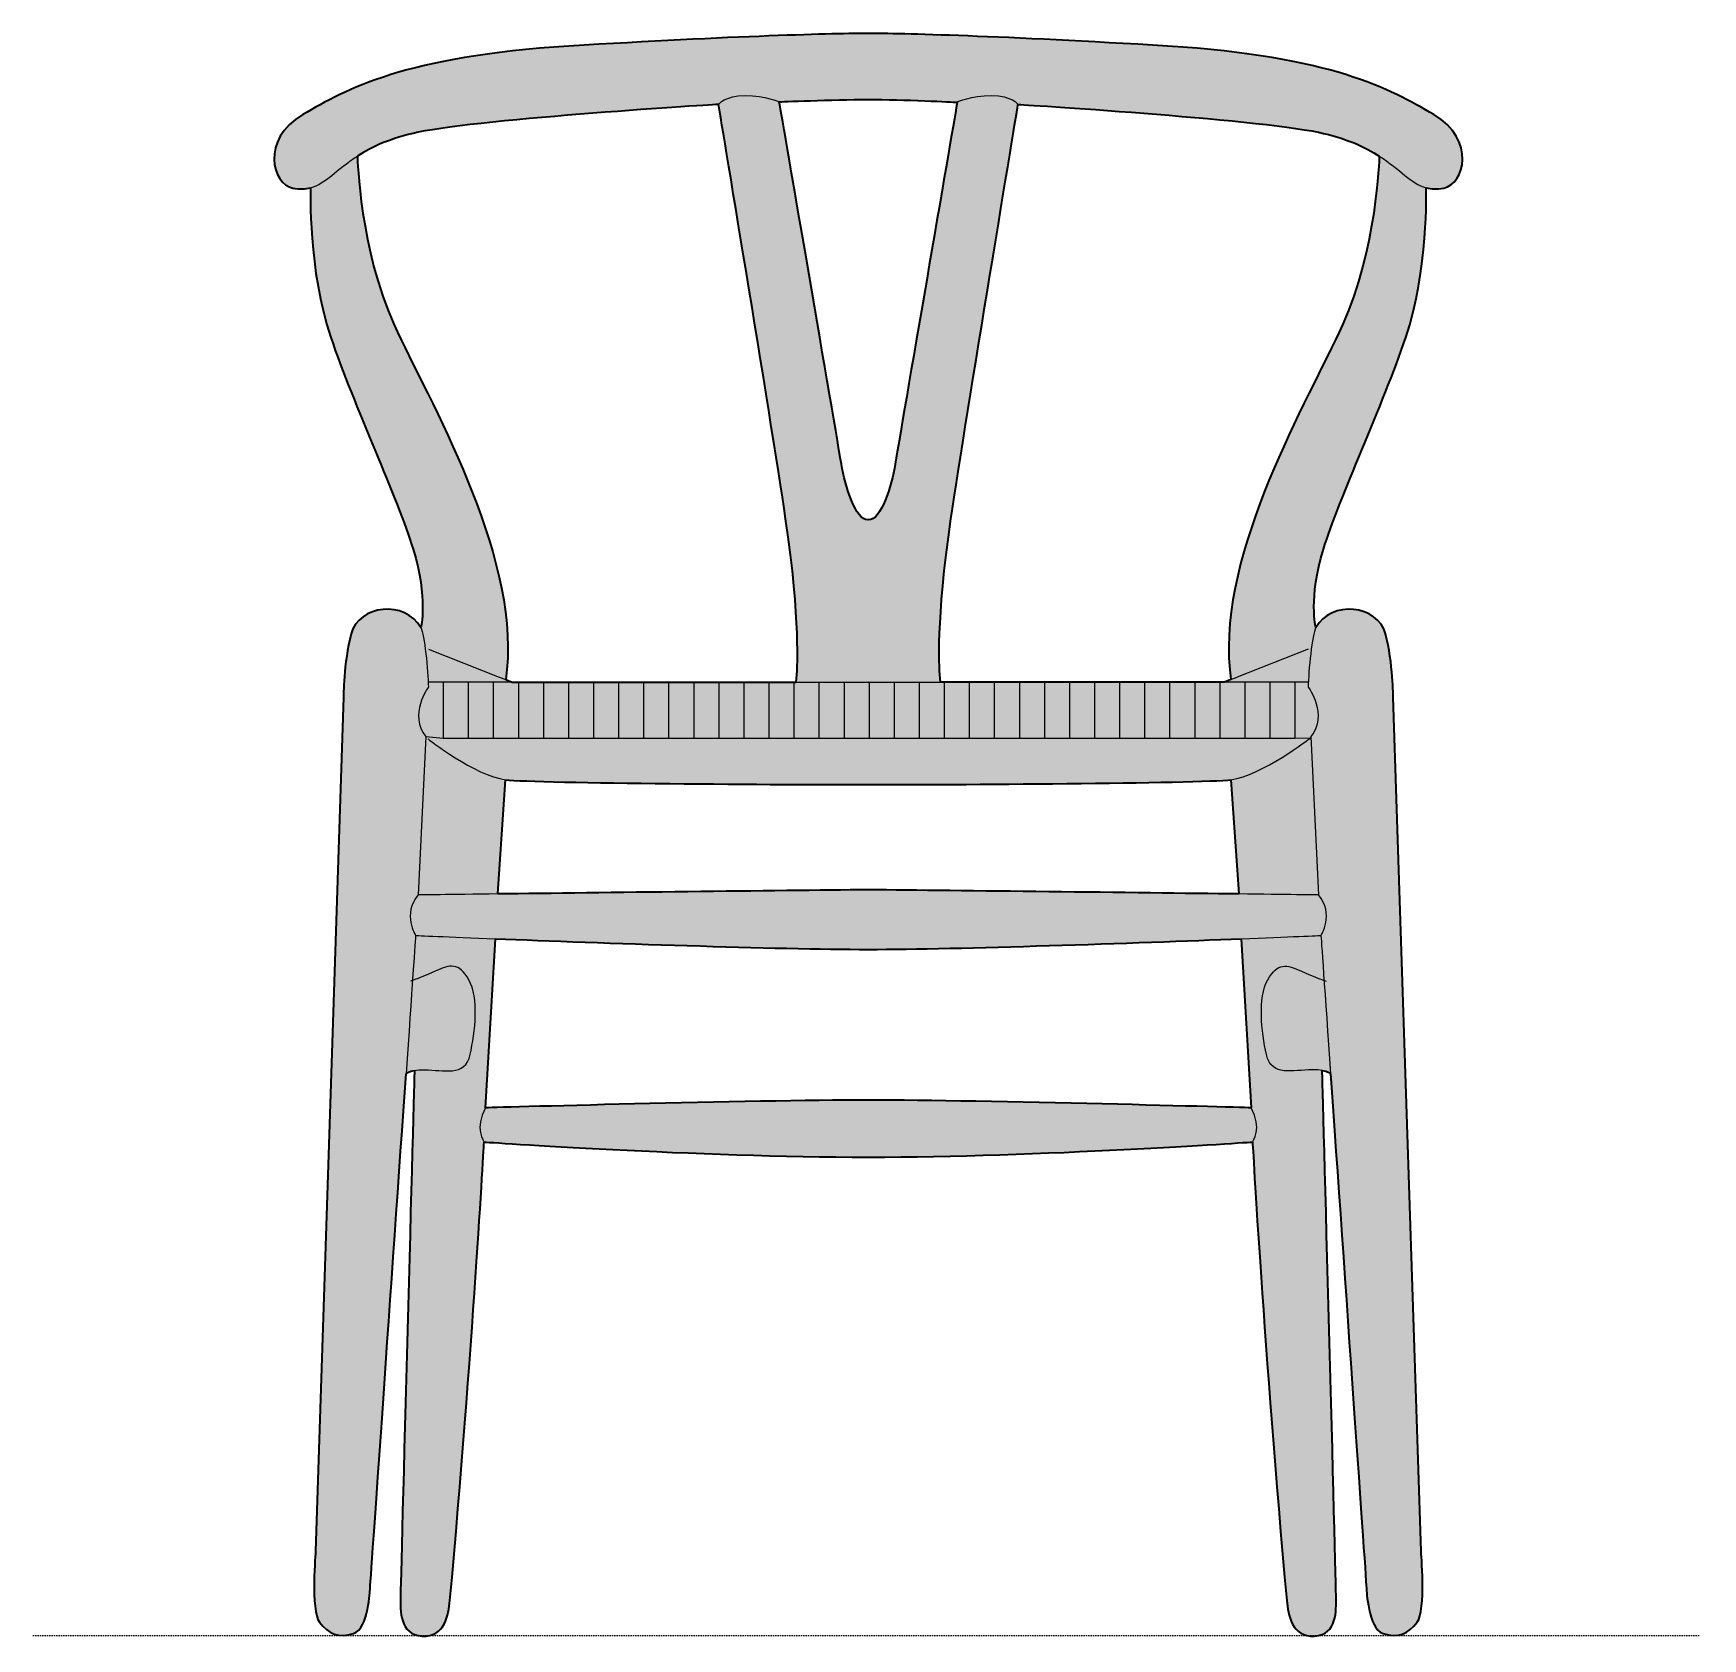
# Model space of a CAD drawing. Header units: millimetres. Extents: x 0 to 1721, y -831 to 755.
# Drawn here: x 0 to 786, y -2 to 755 of the extents above; entities that cross this region are included whole.
import ezdxf

# ---------------------------------------------------------------- set-up
doc = ezdxf.new("R2010")
doc.units = ezdxf.units.MM
doc.linetypes.add('Dots', pattern=[1, 0, -1])
doc.layers.add('Blocks', color=7, linetype='Continuous')
doc.layers.add('Blocks$Fill', color=7, linetype='Continuous', true_color=0xffffff)
for name, color, linetype, lineweight, true_color in [('Blocks$Inner', 7, 'Continuous', 25, 0x007f00), ('Blocks$Outline', 7, 'Continuous', 35, 0xff3f3f), ('Groud', 7, 'Dots', 25, 0x243775)]:
    doc.layers.add(name, color=color, linetype=linetype, lineweight=lineweight, true_color=true_color)

# ---------------------------------------------------------------- blocks, each defined once
blk = doc.blocks.new('CH24 Front')
at = {"layer": 'Blocks$Fill'}
h = blk.add_hatch(color=256, dxfattribs=at)
h.paths.add_polyline_path([(-240.33, -190.21), (-240.32, -190.21), (-240.31, -190.21), (-240.25, -190.21), (-240.03, -190.23), (-239.17, -190.29), (-235.81, -190.51), (-223.23, -191.32), (-179.68, -193.77), (-121.24, -196.21), (-59.49, -197.33), (-59.49, -197.33), (-59.49, -197.33), (-59.49, -197.33), (-59.49, -197.33), (-59.49, -197.33), (-59.48, -197.33), (-59.45, -197.33), (-59.34, -197.33), (-59.24, -197.33), (-59.2, -197.33), (-59.19, -197.33), (-59.19, -197.33), (-59.19, -197.33), (-59.19, -197.33), (-59.19, -197.33), (-59.19, -197.33), (2.56, -196.21), (61, -193.77), (104.55, -191.32), (117.13, -190.51), (120.48, -190.29), (121.35, -190.23), (121.57, -190.21), (121.62, -190.21), (121.64, -190.21), (121.64, -190.21), (121.64, -190.21), (121.64, -190.23), (121.65, -190.28), (121.66, -190.49), (121.71, -191.34), (121.89, -194.65), (122.65, -207.35), (125.67, -253.92), (137.76, -406.26), (137.88, -407.53), (138.05, -408.89), (138.27, -410.29), (138.4, -411), (138.55, -411.72), (138.72, -412.44), (138.9, -413.16), (139.11, -413.88), (139.34, -414.59), (139.46, -414.94), (139.6, -415.29), (139.73, -415.63), (139.88, -415.97), (140.02, -416.31), (140.18, -416.65), (140.35, -416.97), (140.52, -417.3), (140.7, -417.62), (140.88, -417.93), (141.08, -418.24), (141.28, -418.54), (141.49, -418.83), (141.71, -419.12), (141.93, -419.4), (142.17, -419.67), (142.41, -419.94), (142.67, -420.19), (142.8, -420.32), (142.93, -420.44), (143.06, -420.56), (143.2, -420.68), (143.34, -420.79), (143.48, -420.91), (143.63, -421.02), (143.77, -421.13), (143.92, -421.23), (144.08, -421.33), (144.23, -421.43), (144.39, -421.53), (144.55, -421.63), (144.71, -421.72), (144.87, -421.81), (145.04, -421.89), (145.21, -421.98), (145.38, -422.06), (145.56, -422.14), (145.74, -422.21), (145.92, -422.28), (146.1, -422.35), (146.29, -422.41), (146.48, -422.48), (146.67, -422.54), (146.86, -422.59), (147.06, -422.64), (147.26, -422.69), (147.47, -422.74), (147.67, -422.78), (147.88, -422.82), (148.09, -422.85), (148.31, -422.88), (148.53, -422.91), (148.75, -422.93), (148.98, -422.95), (149.2, -422.97), (149.43, -422.98), (149.91, -422.99), (150.39, -422.99), (150.89, -422.97), (151.14, -422.95), (151.38, -422.93), (151.62, -422.91), (151.86, -422.88), (152.09, -422.85), (152.32, -422.81), (152.55, -422.77), (152.77, -422.73), (152.99, -422.68), (153.2, -422.63), (153.41, -422.57), (153.62, -422.52), (153.82, -422.45), (154.02, -422.39), (154.22, -422.32), (154.41, -422.25), (154.59, -422.17), (154.78, -422.09), (154.96, -422.01), (155.14, -421.93), (155.31, -421.84), (155.48, -421.75), (155.65, -421.65), (155.81, -421.55), (155.97, -421.45), (156.13, -421.35), (156.28, -421.25), (156.43, -421.14), (156.58, -421.03), (156.73, -420.91), (156.87, -420.79), (157, -420.67), (157.14, -420.55), (157.27, -420.43), (157.4, -420.3), (157.53, -420.17), (157.65, -420.04), (157.77, -419.91), (157.89, -419.77), (158, -419.63), (158.11, -419.49), (158.22, -419.35), (158.33, -419.21), (158.43, -419.06), (158.53, -418.91), (158.63, -418.76), (158.82, -418.46), (159, -418.15), (159.17, -417.83), (159.32, -417.5), (159.47, -417.17), (159.62, -416.84), (159.75, -416.5), (159.87, -416.15), (159.99, -415.81), (160.1, -415.46), (160.2, -415.1), (160.29, -414.74), (160.38, -414.38), (160.46, -414.02), (160.53, -413.66), (160.66, -412.93), (160.76, -412.2), (160.84, -411.48), (160.91, -410.76), (160.96, -410.04), (161.02, -408.66), (161.04, -407.35), (161.03, -405.06), (157.75, -278.91), (155.49, -194.83), (154.75, -167.24), (154.54, -159.52), (154.49, -157.48), (154.47, -156.96), (154.47, -156.83), (154.47, -156.8), (154.47, -156.79), (154.46, -156.5), (154.93, -156.57), (155.36, -156.66), (155.76, -156.75), (156.12, -156.84), (156.29, -156.89), (156.45, -156.94), (156.61, -156.99), (156.75, -157.05), (156.89, -157.1), (157.03, -157.15), (157.15, -157.2), (157.27, -157.26), (157.38, -157.31), (157.49, -157.36), (157.59, -157.42), (157.68, -157.47), (157.77, -157.53), (157.86, -157.58), (157.93, -157.63), (158.01, -157.68), (158.07, -157.74), (158.13, -157.79), (158.19, -157.84), (158.25, -157.89), (158.29, -157.94), (158.34, -157.99), (158.38, -158.03), (158.42, -158.08), (175.36, -400.89), (175.36, -400.89), (175.4, -401.69), (175.46, -402.61), (175.56, -403.81), (175.71, -405.25), (175.92, -406.87), (176.2, -408.61), (176.36, -409.52), (176.55, -410.44), (176.76, -411.36), (176.99, -412.29), (177.24, -413.21), (177.51, -414.12), (177.81, -415.01), (177.97, -415.44), (178.14, -415.87), (178.32, -416.29), (178.5, -416.71), (178.69, -417.11), (178.88, -417.51), (179.08, -417.89), (179.29, -418.26), (179.51, -418.62), (179.74, -418.96), (179.86, -419.13), (179.97, -419.29), (180.09, -419.45), (180.22, -419.61), (180.34, -419.76), (180.47, -419.91), (180.59, -420.05), (180.73, -420.19), (180.86, -420.33), (180.99, -420.46), (181.13, -420.59), (181.27, -420.71), (181.41, -420.83), (181.55, -420.94), (181.7, -421.05), (181.85, -421.15), (182, -421.25), (182.15, -421.34), (182.31, -421.42), (182.46, -421.51), (182.62, -421.58), (182.78, -421.65), (182.87, -421.69), (182.95, -421.72), (183.03, -421.75), (183.11, -421.78), (183.78, -421.99), (184.43, -422.17), (184.75, -422.25), (185.07, -422.32), (185.38, -422.39), (185.69, -422.45), (186, -422.5), (186.3, -422.55), (186.61, -422.59), (186.9, -422.63), (187.2, -422.65), (187.49, -422.68), (187.78, -422.69), (188.07, -422.7), (188.35, -422.7), (188.63, -422.7), (188.91, -422.69), (189.18, -422.67), (189.46, -422.65), (189.73, -422.62), (189.99, -422.58), (190.26, -422.54), (190.52, -422.49), (190.78, -422.44), (191.04, -422.38), (191.29, -422.32), (191.55, -422.25), (191.8, -422.17), (192.04, -422.09), (192.29, -422), (192.53, -421.91), (192.78, -421.81), (193.02, -421.7), (193.25, -421.59), (193.49, -421.47), (193.72, -421.35), (193.95, -421.23), (194.18, -421.09), (194.41, -420.96), (194.64, -420.81), (194.86, -420.66), (195.08, -420.51), (195.3, -420.35), (195.52, -420.19), (195.74, -420.02), (195.96, -419.85), (196.38, -419.48), (196.8, -419.1), (197.22, -418.7), (197.63, -418.28), (198.04, -417.84), (198.44, -417.38), (198.84, -416.9), (199.23, -416.4), (199.28, -416.34), (199.33, -416.27), (199.37, -416.21), (199.42, -416.14), (199.47, -416.06), (199.51, -415.99), (199.6, -415.84), (199.69, -415.67), (199.77, -415.5), (199.86, -415.33), (199.94, -415.14), (200.02, -414.95), (200.09, -414.75), (200.17, -414.55), (200.24, -414.34), (200.38, -413.89), (200.51, -413.43), (200.63, -412.93), (200.74, -412.42), (200.85, -411.88), (200.95, -411.33), (201.12, -410.15), (201.27, -408.92), (201.4, -407.62), (201.5, -406.27), (201.63, -403.47), (201.69, -400.58), (201.69, -397.68), (201.55, -392.14), (201.33, -387.45), (201.02, -382.98), (201.02, -382.96), (187.89, 19.28), (187.89, 19.28), (187.83, 22.01), (187.7, 25.1), (187.44, 29.05), (187.02, 33.64), (186.73, 36.11), (186.38, 38.66), (185.97, 41.26), (185.49, 43.89), (184.94, 46.52), (184.31, 49.12), (184.22, 49.43), (184.13, 49.75), (184.03, 50.06), (183.92, 50.37), (183.81, 50.67), (183.69, 50.97), (183.56, 51.27), (183.43, 51.56), (183.29, 51.84), (183.15, 52.12), (183, 52.4), (182.84, 52.67), (182.68, 52.94), (182.51, 53.21), (182.34, 53.47), (182.16, 53.72), (181.98, 53.97), (181.79, 54.22), (181.6, 54.46), (181.4, 54.7), (181.2, 54.94), (180.99, 55.17), (180.78, 55.39), (180.56, 55.61), (180.34, 55.83), (180.12, 56.04), (179.89, 56.25), (179.65, 56.45), (179.41, 56.65), (179.17, 56.84), (178.93, 57.03), (178.68, 57.22), (178.42, 57.4), (178.17, 57.58), (177.91, 57.75), (177.64, 57.91), (177.37, 58.08), (177.1, 58.23), (176.83, 58.39), (176.55, 58.53), (175.99, 58.82), (175.42, 59.08), (174.83, 59.33), (174.24, 59.55), (173.64, 59.76), (173.03, 59.95), (172.41, 60.12), (171.78, 60.27), (171.15, 60.4), (170.52, 60.51), (169.88, 60.61), (169.24, 60.68), (168.6, 60.73), (167.95, 60.77), (167.3, 60.78), (166.65, 60.77), (166.01, 60.75), (165.36, 60.7), (164.72, 60.63), (164.07, 60.54), (163.44, 60.44), (162.8, 60.31), (162.17, 60.16), (161.55, 59.99), (160.93, 59.8), (160.32, 59.59), (160.02, 59.48), (159.72, 59.36), (159.43, 59.23), (159.13, 59.1), (158.84, 58.97), (158.55, 58.83), (158.26, 58.68), (157.98, 58.53), (157.69, 58.38), (157.42, 58.22), (157.14, 58.05), (156.87, 57.88), (156.6, 57.7), (156.33, 57.52), (156.07, 57.33), (155.81, 57.13), (155.55, 56.93), (155.3, 56.73), (155.05, 56.52), (154.8, 56.3), (154.56, 56.08), (154.33, 55.86), (154.09, 55.62), (153.86, 55.39), (153.64, 55.14), (153.42, 54.9), (153.2, 54.64), (152.99, 54.38), (152.79, 54.12), (152.59, 53.84), (152.39, 53.57), (152.2, 53.29), (152.01, 53), (151.83, 52.7), (151.66, 52.4), (151.48, 52.1), (151.48, 52.1), (151.48, 52.1), (151.48, 52.11), (151.47, 52.14), (151.45, 52.26), (151.34, 52.74), (151.2, 53.52), (151.04, 54.61), (150.87, 55.99), (150.73, 57.67), (150.63, 59.63), (150.6, 60.72), (150.59, 61.87), (150.6, 63.1), (150.63, 64.39), (150.7, 65.74), (150.79, 67.17), (150.91, 68.65), (151.06, 70.21), (151.25, 71.82), (151.48, 73.5), (151.76, 75.24), (152.08, 77.04), (152.44, 78.91), (152.86, 80.83), (153.32, 82.81), (153.85, 84.85), (154.43, 86.95), (155.07, 89.1), (156.56, 93.71), (158.35, 98.77), (162.64, 110.05), (173.12, 135.8), (184.27, 163.13), (189.4, 176.36), (193.86, 188.77), (194.83, 191.75), (195.74, 194.77), (196.58, 197.8), (197.35, 200.85), (198.07, 203.91), (198.73, 206.96), (199.88, 213.03), (200.83, 218.98), (201.6, 224.77), (202.2, 230.31), (202.66, 235.55), (203.22, 244.85), (203.43, 252.14), (203.44, 256.9), (203.42, 258.16), (203.41, 258.49), (203.41, 258.57), (203.41, 258.59), (203.41, 258.6), (203.41, 258.6), (203.38, 259.36), (203.84, 259.24), (204.31, 259.14), (204.78, 259.05), (205.26, 258.97), (205.75, 258.91), (206.25, 258.86), (206.75, 258.82), (207.27, 258.8), (207.79, 258.8), (208.33, 258.81), (208.87, 258.83), (209.43, 258.87), (209.99, 258.93), (210.57, 259), (211.16, 259.09), (211.76, 259.2), (211.99, 259.24), (212.21, 259.29), (212.43, 259.35), (212.65, 259.42), (212.87, 259.49), (213.08, 259.57), (213.29, 259.66), (213.51, 259.75), (213.72, 259.85), (213.93, 259.95), (214.13, 260.06), (214.34, 260.18), (214.54, 260.3), (214.74, 260.43), (214.94, 260.57), (215.13, 260.71), (215.33, 260.85), (215.52, 261.01), (215.71, 261.16), (215.89, 261.33), (216.07, 261.5), (216.25, 261.67), (216.43, 261.85), (216.61, 262.03), (216.78, 262.22), (216.95, 262.42), (217.12, 262.61), (217.28, 262.82), (217.44, 263.03), (217.6, 263.24), (217.75, 263.46), (217.9, 263.68), (218.05, 263.91), (218.19, 264.14), (218.33, 264.37), (218.47, 264.61), (218.6, 264.86), (218.73, 265.11), (218.85, 265.36), (218.97, 265.61), (219.09, 265.87), (219.21, 266.14), (219.31, 266.4), (219.42, 266.67), (219.52, 266.95), (219.62, 267.22), (219.8, 267.79), (219.96, 268.36), (220.11, 268.95), (220.23, 269.55), (220.34, 270.16), (220.43, 270.78), (220.5, 271.41), (220.54, 272.05), (220.57, 272.7), (220.57, 273.35), (220.55, 274.01), (220.51, 274.68), (220.44, 275.35), (220.35, 276.03), (220.24, 276.71), (220.1, 277.4), (219.93, 278.09), (219.74, 278.78), (219.53, 279.47), (219.28, 280.16), (219.01, 280.86), (218.71, 281.55), (218.38, 282.24), (218.03, 282.93), (217.64, 283.62), (217.22, 284.31), (216.77, 284.99), (216.29, 285.67), (215.78, 286.34), (215.24, 287.01), (214.66, 287.67), (214.05, 288.32), (213.41, 288.97), (212.73, 289.61), (212.02, 290.24), (211.27, 290.86), (210.49, 291.48), (209.67, 292.08), (208.81, 292.67), (207.92, 293.25), (206.99, 293.81), (198.94, 298.43), (194.49, 300.81), (189.67, 303.21), (184.44, 305.61), (181.64, 306.81), (178.72, 308), (175.66, 309.17), (172.45, 310.34), (169.1, 311.48), (165.58, 312.61), (161.91, 313.72), (158.05, 314.8), (149.8, 316.89), (140.75, 318.85), (130.87, 320.67), (120.07, 322.32), (108.31, 323.77), (95.53, 325.02), (81.66, 326.04), (-12.49, 330.83), (-42.22, 331.78), (-59.19, 332.05), (-59.19, 332.05), (-59.49, 332.05), (-76.47, 331.78), (-106.19, 330.83), (-200.34, 326.04), (-214.21, 325.02), (-227, 323.77), (-238.76, 322.32), (-249.55, 320.67), (-259.44, 318.85), (-268.48, 316.89), (-276.74, 314.8), (-280.59, 313.72), (-284.27, 312.61), (-287.78, 311.48), (-291.14, 310.34), (-294.34, 309.17), (-297.4, 308), (-300.32, 306.81), (-303.12, 305.61), (-308.35, 303.21), (-313.17, 300.81), (-317.62, 298.43), (-325.67, 293.81), (-326.6, 293.25), (-327.5, 292.67), (-328.35, 292.08), (-329.17, 291.48), (-329.96, 290.86), (-330.7, 290.24), (-331.42, 289.61), (-332.09, 288.97), (-332.74, 288.32), (-333.35, 287.67), (-333.92, 287.01), (-334.47, 286.34), (-334.98, 285.67), (-335.46, 284.99), (-335.9, 284.31), (-336.32, 283.62), (-336.71, 282.93), (-337.07, 282.24), (-337.39, 281.55), (-337.69, 280.86), (-337.97, 280.16), (-338.21, 279.47), (-338.43, 278.78), (-338.62, 278.09), (-338.78, 277.4), (-338.92, 276.71), (-339.03, 276.03), (-339.12, 275.35), (-339.19, 274.68), (-339.23, 274.01), (-339.25, 273.35), (-339.25, 272.7), (-339.22, 272.05), (-339.18, 271.41), (-339.11, 270.78), (-339.02, 270.16), (-338.92, 269.55), (-338.79, 268.95), (-338.65, 268.36), (-338.48, 267.79), (-338.3, 267.22), (-338.2, 266.95), (-338.1, 266.67), (-338, 266.4), (-337.89, 266.14), (-337.77, 265.87), (-337.66, 265.61), (-337.54, 265.36), (-337.41, 265.11), (-337.28, 264.86), (-337.15, 264.61), (-337.01, 264.37), (-336.87, 264.14), (-336.73, 263.91), (-336.58, 263.68), (-336.43, 263.46), (-336.28, 263.24), (-336.12, 263.03), (-335.96, 262.82), (-335.8, 262.61), (-335.63, 262.42), (-335.46, 262.22), (-335.29, 262.03), (-335.12, 261.85), (-334.94, 261.67), (-334.76, 261.5), (-334.57, 261.33), (-334.39, 261.16), (-334.2, 261.01), (-334.01, 260.85), (-333.82, 260.71), (-333.62, 260.57), (-333.42, 260.43), (-333.22, 260.3), (-333.02, 260.18), (-332.81, 260.06), (-332.61, 259.95), (-332.4, 259.85), (-332.19, 259.75), (-331.98, 259.66), (-331.76, 259.57), (-331.55, 259.49), (-331.33, 259.42), (-331.11, 259.35), (-330.89, 259.29), (-330.67, 259.24), (-330.45, 259.2), (-329.84, 259.09), (-329.25, 259), (-328.68, 258.93), (-328.11, 258.87), (-327.55, 258.83), (-327.01, 258.81), (-326.48, 258.8), (-325.95, 258.8), (-325.44, 258.82), (-324.93, 258.86), (-324.43, 258.91), (-323.95, 258.97), (-323.47, 259.05), (-322.99, 259.14), (-322.53, 259.24), (-322.07, 259.36), (-322.09, 258.6), (-322.09, 258.6), (-322.09, 258.59), (-322.09, 258.57), (-322.09, 258.49), (-322.1, 258.16), (-322.12, 256.9), (-322.11, 252.14), (-321.9, 244.85), (-321.34, 235.55), (-320.89, 230.31), (-320.28, 224.77), (-319.52, 218.98), (-318.56, 213.03), (-317.41, 206.96), (-316.75, 203.91), (-316.04, 200.85), (-315.26, 197.8), (-314.42, 194.77), (-313.51, 191.75), (-312.54, 188.77), (-308.08, 176.36), (-302.95, 163.13), (-291.8, 135.8), (-281.32, 110.05), (-277.03, 98.77), (-275.25, 93.71), (-273.75, 89.1), (-273.11, 86.95), (-272.53, 84.85), (-272.01, 82.81), (-271.54, 80.83), (-271.12, 78.91), (-270.76, 77.04), (-270.44, 75.24), (-270.17, 73.5), (-269.94, 71.82), (-269.74, 70.21), (-269.59, 68.65), (-269.47, 67.17), (-269.38, 65.74), (-269.32, 64.39), (-269.28, 63.1), (-269.27, 61.87), (-269.28, 60.72), (-269.31, 59.63), (-269.41, 57.67), (-269.56, 55.99), (-269.72, 54.61), (-269.88, 53.52), (-270.03, 52.74), (-270.13, 52.26), (-270.16, 52.14), (-270.16, 52.11), (-270.17, 52.1), (-270.17, 52.1), (-270.17, 52.1), (-270.34, 52.4), (-270.51, 52.7), (-270.7, 53), (-270.88, 53.29), (-271.07, 53.57), (-271.27, 53.84), (-271.47, 54.12), (-271.68, 54.38), (-271.89, 54.64), (-272.1, 54.9), (-272.32, 55.14), (-272.55, 55.39), (-272.78, 55.62), (-273.01, 55.86), (-273.25, 56.08), (-273.49, 56.3), (-273.73, 56.52), (-273.98, 56.73), (-274.23, 56.93), (-274.49, 57.13), (-274.75, 57.33), (-275.01, 57.52), (-275.28, 57.7), (-275.55, 57.88), (-275.82, 58.05), (-276.1, 58.22), (-276.38, 58.38), (-276.66, 58.53), (-276.94, 58.68), (-277.23, 58.83), (-277.52, 58.97), (-277.81, 59.1), (-278.11, 59.23), (-278.41, 59.36), (-278.71, 59.48), (-279.01, 59.59), (-279.62, 59.8), (-280.23, 59.99), (-280.86, 60.16), (-281.48, 60.31), (-282.12, 60.44), (-282.76, 60.54), (-283.4, 60.63), (-284.04, 60.7), (-284.69, 60.75), (-285.34, 60.77), (-285.98, 60.78), (-286.63, 60.77), (-287.28, 60.73), (-287.92, 60.68), (-288.56, 60.61), (-289.2, 60.51), (-289.84, 60.4), (-290.47, 60.27), (-291.09, 60.12), (-291.71, 59.95), (-292.32, 59.76), (-292.92, 59.55), (-293.51, 59.33), (-294.1, 59.08), (-294.67, 58.82), (-295.23, 58.53), (-295.51, 58.39), (-295.79, 58.23), (-296.06, 58.08), (-296.32, 57.91), (-296.59, 57.75), (-296.85, 57.58), (-297.11, 57.4), (-297.36, 57.22), (-297.61, 57.03), (-297.86, 56.84), (-298.1, 56.65), (-298.34, 56.45), (-298.57, 56.25), (-298.8, 56.04), (-299.03, 55.83), (-299.25, 55.61), (-299.46, 55.39), (-299.68, 55.17), (-299.88, 54.94), (-300.09, 54.7), (-300.28, 54.46), (-300.48, 54.22), (-300.66, 53.97), (-300.85, 53.72), (-301.02, 53.47), (-301.2, 53.21), (-301.36, 52.94), (-301.52, 52.67), (-301.68, 52.4), (-301.83, 52.12), (-301.97, 51.84), (-302.11, 51.56), (-302.24, 51.27), (-302.37, 50.97), (-302.49, 50.67), (-302.6, 50.37), (-302.71, 50.06), (-302.81, 49.75), (-302.9, 49.43), (-302.99, 49.12), (-303.62, 46.52), (-304.17, 43.89), (-304.65, 41.26), (-305.06, 38.66), (-305.41, 36.11), (-305.7, 33.64), (-306.13, 29.05), (-306.38, 25.1), (-306.52, 22.01), (-306.57, 19.28), (-306.57, 19.26), (-319.7, -382.98), (-319.7, -382.98), (-320.01, -387.45), (-320.24, -392.14), (-320.37, -397.68), (-320.38, -400.58), (-320.31, -403.47), (-320.18, -406.27), (-320.08, -407.62), (-319.95, -408.92), (-319.81, -410.15), (-319.63, -411.33), (-319.53, -411.88), (-319.42, -412.42), (-319.31, -412.93), (-319.19, -413.43), (-319.06, -413.89), (-318.92, -414.34), (-318.85, -414.55), (-318.78, -414.75), (-318.7, -414.95), (-318.62, -415.14), (-318.54, -415.33), (-318.46, -415.5), (-318.37, -415.67), (-318.28, -415.84), (-318.19, -415.99), (-318.15, -416.06), (-318.1, -416.14), (-318.06, -416.21), (-318.01, -416.27), (-317.96, -416.34), (-317.91, -416.4), (-317.52, -416.9), (-317.12, -417.38), (-316.72, -417.84), (-316.31, -418.28), (-315.9, -418.7), (-315.49, -419.1), (-315.07, -419.48), (-314.64, -419.85), (-314.42, -420.02), (-314.2, -420.19), (-313.99, -420.35), (-313.77, -420.51), (-313.54, -420.66), (-313.32, -420.81), (-313.09, -420.96), (-312.87, -421.09), (-312.64, -421.23), (-312.4, -421.35), (-312.17, -421.47), (-311.94, -421.59), (-311.7, -421.7), (-311.46, -421.81), (-311.22, -421.91), (-310.97, -422), (-310.73, -422.09), (-310.48, -422.17), (-310.23, -422.25), (-309.98, -422.32), (-309.72, -422.38), (-309.46, -422.44), (-309.2, -422.49), (-308.94, -422.54), (-308.68, -422.58), (-308.41, -422.62), (-308.14, -422.65), (-307.87, -422.67), (-307.59, -422.69), (-307.31, -422.7), (-307.03, -422.7), (-306.75, -422.7), (-306.46, -422.69), (-306.17, -422.68), (-305.88, -422.65), (-305.59, -422.63), (-305.29, -422.59), (-304.99, -422.55), (-304.68, -422.5), (-304.37, -422.45), (-304.06, -422.39), (-303.75, -422.32), (-303.43, -422.25), (-303.11, -422.17), (-302.46, -421.99), (-301.8, -421.78), (-301.71, -421.75), (-301.63, -421.72), (-301.55, -421.69), (-301.47, -421.65), (-301.3, -421.58), (-301.15, -421.51), (-300.99, -421.42), (-300.83, -421.34), (-300.68, -421.25), (-300.53, -421.15), (-300.38, -421.05), (-300.24, -420.94), (-300.09, -420.83), (-299.95, -420.71), (-299.81, -420.59), (-299.68, -420.46), (-299.54, -420.33), (-299.41, -420.19), (-299.28, -420.05), (-299.15, -419.91), (-299.02, -419.76), (-298.9, -419.61), (-298.78, -419.45), (-298.66, -419.29), (-298.54, -419.13), (-298.42, -418.96), (-298.2, -418.62), (-297.98, -418.26), (-297.77, -417.89), (-297.56, -417.51), (-297.37, -417.11), (-297.18, -416.71), (-297, -416.29), (-296.82, -415.87), (-296.66, -415.44), (-296.5, -415.01), (-296.2, -414.12), (-295.92, -413.21), (-295.67, -412.29), (-295.44, -411.36), (-295.23, -410.44), (-295.05, -409.52), (-294.88, -408.61), (-294.61, -406.87), (-294.4, -405.25), (-294.24, -403.81), (-294.14, -402.61), (-294.05, -401.1), (-294.04, -400.89), (-294.04, -400.88), (-277.1, -158.08), (-277.06, -158.03), (-277.02, -157.99), (-276.98, -157.94), (-276.93, -157.89), (-276.87, -157.84), (-276.82, -157.79), (-276.76, -157.74), (-276.69, -157.68), (-276.62, -157.63), (-276.54, -157.58), (-276.46, -157.53), (-276.37, -157.47), (-276.27, -157.42), (-276.17, -157.36), (-276.07, -157.31), (-275.95, -157.26), (-275.83, -157.2), (-275.71, -157.15), (-275.58, -157.1), (-275.44, -157.05), (-275.29, -156.99), (-275.13, -156.94), (-274.97, -156.89), (-274.8, -156.84), (-274.44, -156.75), (-274.04, -156.66), (-273.61, -156.57), (-273.14, -156.5), (-273.15, -156.79), (-273.15, -156.8), (-273.15, -156.83), (-273.15, -156.96), (-273.17, -157.48), (-273.22, -159.52), (-273.43, -167.24), (-274.18, -194.83), (-276.43, -278.91), (-279.72, -405.06), (-279.72, -407.35), (-279.7, -408.66), (-279.64, -410.04), (-279.59, -410.76), (-279.53, -411.48), (-279.44, -412.2), (-279.34, -412.93), (-279.21, -413.66), (-279.14, -414.02), (-279.06, -414.38), (-278.97, -414.74), (-278.88, -415.1), (-278.78, -415.46), (-278.67, -415.81), (-278.56, -416.15), (-278.43, -416.5), (-278.3, -416.84), (-278.16, -417.17), (-278.01, -417.5), (-277.85, -417.83), (-277.68, -418.15), (-277.5, -418.46), (-277.31, -418.76), (-277.21, -418.91), (-277.11, -419.06), (-277.01, -419.21), (-276.9, -419.35), (-276.79, -419.49), (-276.68, -419.63), (-276.57, -419.77), (-276.45, -419.91), (-276.33, -420.04), (-276.21, -420.17), (-276.08, -420.3), (-275.95, -420.43), (-275.82, -420.55), (-275.69, -420.67), (-275.55, -420.79), (-275.41, -420.91), (-275.26, -421.03), (-275.12, -421.14), (-274.97, -421.25), (-274.81, -421.35), (-274.66, -421.45), (-274.49, -421.55), (-274.33, -421.65), (-274.16, -421.75), (-273.99, -421.84), (-273.82, -421.93), (-273.64, -422.01), (-273.46, -422.09), (-273.28, -422.17), (-273.09, -422.25), (-272.9, -422.32), (-272.7, -422.39), (-272.5, -422.45), (-272.3, -422.52), (-272.1, -422.57), (-271.89, -422.63), (-271.67, -422.68), (-271.45, -422.73), (-271.23, -422.77), (-271.01, -422.81), (-270.78, -422.85), (-270.54, -422.88), (-270.31, -422.91), (-270.06, -422.93), (-269.82, -422.95), (-269.57, -422.97), (-269.07, -422.99), (-268.59, -422.99), (-268.12, -422.98), (-267.89, -422.97), (-267.66, -422.95), (-267.43, -422.93), (-267.21, -422.91), (-266.99, -422.88), (-266.78, -422.85), (-266.57, -422.82), (-266.36, -422.78), (-266.15, -422.74), (-265.95, -422.69), (-265.74, -422.64), (-265.55, -422.59), (-265.35, -422.54), (-265.16, -422.48), (-264.97, -422.41), (-264.78, -422.35), (-264.6, -422.28), (-264.42, -422.21), (-264.24, -422.14), (-264.07, -422.06), (-263.89, -421.98), (-263.72, -421.89), (-263.56, -421.81), (-263.39, -421.72), (-263.23, -421.63), (-263.07, -421.53), (-262.91, -421.43), (-262.76, -421.33), (-262.61, -421.23), (-262.46, -421.13), (-262.31, -421.02), (-262.17, -420.91), (-262.02, -420.79), (-261.88, -420.68), (-261.75, -420.56), (-261.61, -420.44), (-261.48, -420.32), (-261.35, -420.19), (-261.1, -419.94), (-260.85, -419.67), (-260.62, -419.4), (-260.39, -419.12), (-260.17, -418.83), (-259.96, -418.54), (-259.76, -418.24), (-259.56, -417.93), (-259.38, -417.62), (-259.2, -417.3), (-259.03, -416.97), (-258.86, -416.65), (-258.71, -416.31), (-258.56, -415.97), (-258.41, -415.63), (-258.28, -415.29), (-258.15, -414.94), (-258.02, -414.59), (-257.79, -413.88), (-257.59, -413.16), (-257.4, -412.44), (-257.23, -411.72), (-257.08, -411), (-256.95, -410.29), (-256.73, -408.89), (-256.57, -407.53), (-256.44, -406.26), (-244.35, -253.92), (-241.33, -207.35), (-240.58, -194.65), (-240.39, -191.34), (-240.34, -190.49), (-240.33, -190.28), (-240.33, -190.23), (-240.33, -190.21)], flags=0)
h.paths.add_polyline_path([(-101.27, 299.78), (-101.27, 299.78), (-101.26, 299.78), (-101.25, 299.78), (-101.19, 299.78), (-100.98, 299.79), (-100.15, 299.83), (-97.05, 299.96), (-86.55, 300.35), (-59.49, 300.92), (-46.13, 300.72), (-32.79, 300.27), (-22.53, 299.83), (-19.52, 299.68), (-18.71, 299.64), (-18.5, 299.63), (-18.44, 299.63), (-18.43, 299.63), (-18.43, 299.63), (-18.43, 299.63), (-17.45, 299.58), (-46.66, 129.09), (-47.03, 127.02), (-47.47, 124.88), (-47.97, 122.68), (-48.53, 120.46), (-49.16, 118.25), (-49.84, 116.07), (-50.57, 113.96), (-50.96, 112.94), (-51.36, 111.95), (-51.77, 110.99), (-52.2, 110.06), (-52.63, 109.18), (-53.08, 108.33), (-53.3, 107.93), (-53.54, 107.53), (-53.77, 107.15), (-54, 106.79), (-54.24, 106.43), (-54.48, 106.09), (-54.72, 105.77), (-54.97, 105.45), (-55.22, 105.16), (-55.47, 104.88), (-55.59, 104.74), (-55.72, 104.61), (-55.85, 104.49), (-55.97, 104.37), (-56.1, 104.25), (-56.23, 104.14), (-56.36, 104.03), (-56.49, 103.92), (-56.62, 103.82), (-56.75, 103.73), (-56.88, 103.64), (-57.02, 103.55), (-57.15, 103.47), (-57.28, 103.4), (-57.41, 103.33), (-57.55, 103.26), (-57.68, 103.2), (-57.82, 103.14), (-57.95, 103.09), (-58.02, 103.07), (-58.09, 103.04), (-58.16, 103.02), (-58.23, 103), (-58.29, 102.98), (-58.36, 102.97), (-58.43, 102.95), (-58.5, 102.94), (-58.57, 102.92), (-58.64, 102.91), (-58.71, 102.9), (-58.78, 102.89), (-58.85, 102.89), (-58.91, 102.88), (-58.98, 102.87), (-59.05, 102.87), (-59.12, 102.87), (-59.19, 102.87), (-59.19, 102.87), (-59.49, 102.87), (-59.56, 102.87), (-59.63, 102.87), (-59.7, 102.87), (-59.77, 102.88), (-59.84, 102.89), (-59.91, 102.89), (-59.98, 102.9), (-60.05, 102.91), (-60.11, 102.92), (-60.18, 102.94), (-60.25, 102.95), (-60.32, 102.97), (-60.39, 102.98), (-60.46, 103), (-60.53, 103.02), (-60.59, 103.04), (-60.66, 103.07), (-60.73, 103.09), (-60.87, 103.14), (-61, 103.2), (-61.13, 103.26), (-61.27, 103.33), (-61.4, 103.4), (-61.54, 103.47), (-61.67, 103.55), (-61.8, 103.64), (-61.93, 103.73), (-62.06, 103.82), (-62.19, 103.92), (-62.32, 104.03), (-62.45, 104.14), (-62.58, 104.25), (-62.71, 104.37), (-62.84, 104.49), (-62.96, 104.61), (-63.09, 104.74), (-63.22, 104.88), (-63.47, 105.16), (-63.71, 105.45), (-63.96, 105.77), (-64.2, 106.09), (-64.44, 106.43), (-64.68, 106.79), (-64.92, 107.15), (-65.15, 107.53), (-65.38, 107.93), (-65.61, 108.33), (-66.05, 109.18), (-66.49, 110.06), (-66.91, 110.99), (-67.32, 111.95), (-67.72, 112.94), (-68.11, 113.96), (-68.84, 116.07), (-69.52, 118.25), (-70.15, 120.46), (-70.71, 122.68), (-71.21, 124.88), (-71.65, 127.02), (-72.02, 129.09), (-88.51, 225.61)], flags=0)
h.paths.add_polyline_path([(-229.58, 32.4), (-230.04, 27.6), (-227.11, 26.44), (-93.32, 26.44), (-92.91, 31.81), (-92.91, 31.81), (-92.91, 31.81), (-92.91, 31.82), (-92.91, 31.88), (-92.89, 32.08), (-92.85, 32.9), (-92.74, 36.2), (-92.72, 41.72), (-92.91, 49.49), (-93.44, 59.52), (-94.42, 71.84), (-96, 86.47), (-98.28, 103.43), (-116.78, 219.13), (-125.98, 274.89), (-128.85, 292.18), (-129.64, 296.92), (-129.84, 298.16), (-129.9, 298.48), (-129.91, 298.56), (-129.91, 298.58), (-129.92, 298.59), (-189.11, 294.43), (-236.29, 290.22), (-256.46, 287.87), (-264.71, 286.66), (-268.25, 286.06), (-271.36, 285.46), (-273.79, 284.92), (-276.11, 284.36), (-278.35, 283.76), (-280.48, 283.14), (-282.53, 282.49), (-284.49, 281.82), (-286.37, 281.13), (-288.17, 280.41), (-289.89, 279.68), (-291.53, 278.94), (-293.11, 278.18), (-294.62, 277.41), (-296.06, 276.63), (-297.44, 275.84), (-298.76, 275.05), (-300.03, 274.25), (-300.01, 273.52), (-300.01, 273.52), (-300.01, 273.51), (-300.01, 273.49), (-300, 273.39), (-299.99, 273.02), (-299.92, 271.58), (-299.57, 266.16), (-298.78, 257.88), (-298.17, 252.85), (-297.4, 247.33), (-296.43, 241.4), (-295.26, 235.14), (-293.85, 228.61), (-292.2, 221.9), (-291.28, 218.5), (-290.28, 215.08), (-289.21, 211.66), (-288.07, 208.23), (-286.85, 204.82), (-285.55, 201.43), (-284.17, 198.06), (-282.7, 194.74), (-266.85, 162.41), (-257.4, 142.69), (-252.67, 132.21), (-248.08, 121.41), (-243.75, 110.36), (-241.71, 104.76), (-239.78, 99.14), (-237.96, 93.49), (-236.28, 87.82), (-234.73, 82.15), (-233.35, 76.49), (-232.14, 70.83), (-231.11, 65.2), (-230.67, 62.4), (-230.28, 59.6), (-229.94, 56.82), (-229.66, 54.04), (-229.44, 51.28), (-229.27, 48.53), (-229.16, 45.8), (-229.12, 43.09), (-229.13, 40.39), (-229.22, 37.71), (-229.37, 35.05)], flags=0)
h.paths.add_polyline_path([(-233.81, -73.37), (-230.18, -19.52), (-229.43, -19.6), (-228.53, -19.68), (-226.3, -19.84), (-220.2, -20.13), (-152.89, -21.36), (-59.49, -21.87), (-59.49, -21.87), (-59.19, -21.87), (34.21, -21.36), (101.52, -20.13), (107.61, -19.84), (109.85, -19.68), (110.75, -19.6), (111.5, -19.52), (115.13, -73.37), (-59.19, -71.41), (-59.19, -71.41), (-59.49, -71.41)], flags=0)
h.paths.add_polyline_path([(110.9, 32.4), (111.36, 27.6), (108.42, 26.44), (-25.36, 26.44), (-25.77, 31.81), (-25.77, 31.81), (-25.77, 31.81), (-25.77, 31.82), (-25.78, 31.88), (-25.79, 32.08), (-25.83, 32.9), (-25.94, 36.2), (-25.96, 41.72), (-25.77, 49.49), (-25.25, 59.52), (-24.26, 71.84), (-22.69, 86.47), (-20.4, 103.43), (-1.9, 219.13), (7.3, 274.89), (10.17, 292.18), (10.96, 296.92), (11.16, 298.16), (11.21, 298.48), (11.23, 298.56), (11.23, 298.58), (11.23, 298.59), (70.43, 294.43), (117.61, 290.22), (137.77, 287.87), (146.02, 286.66), (149.57, 286.06), (152.68, 285.46), (155.1, 284.92), (157.43, 284.36), (159.66, 283.76), (161.8, 283.14), (163.85, 282.49), (165.81, 281.82), (167.69, 281.13), (169.49, 280.41), (171.21, 279.68), (172.85, 278.94), (174.43, 278.18), (175.93, 277.41), (177.38, 276.63), (178.76, 275.84), (180.08, 275.05), (181.34, 274.25), (181.32, 273.52), (181.32, 273.52), (181.32, 273.51), (181.32, 273.49), (181.32, 273.39), (181.31, 273.02), (181.24, 271.58), (180.89, 266.16), (180.1, 257.88), (179.49, 252.85), (178.71, 247.33), (177.75, 241.4), (176.58, 235.14), (175.17, 228.61), (173.52, 221.9), (172.59, 218.5), (171.6, 215.08), (170.53, 211.66), (169.39, 208.23), (168.17, 204.82), (166.87, 201.43), (165.49, 198.06), (164.02, 194.74), (148.16, 162.41), (138.71, 142.69), (133.99, 132.21), (129.4, 121.41), (125.07, 110.36), (123.03, 104.76), (121.1, 99.14), (119.28, 93.49), (117.59, 87.82), (116.05, 82.15), (114.67, 76.49), (113.45, 70.83), (112.43, 65.2), (111.99, 62.4), (111.6, 59.6), (111.26, 56.82), (110.98, 54.04), (110.75, 51.28), (110.59, 48.53), (110.48, 45.8), (110.43, 43.09), (110.45, 40.39), (110.53, 37.71), (110.68, 35.05)], flags=0)
h.paths.add_polyline_path([(-239.73, -174.09), (-234.9, -94.47), (-144.6, -97.68), (-59.49, -99.46), (-59.49, -99.46), (-59.19, -99.46), (25.92, -97.68), (116.22, -94.47), (121.05, -174.09), (121.04, -174.09), (121.02, -174.09), (120.95, -174.09), (120.68, -174.08), (119.61, -174.05), (115.48, -173.94), (100.35, -173.53), (50.84, -172.28), (-59.19, -170.47), (-59.19, -170.47), (-59.19, -170.47), (-59.19, -170.47), (-59.19, -170.47), (-59.2, -170.47), (-59.21, -170.47), (-59.24, -170.47), (-59.34, -170.47), (-59.44, -170.47), (-59.48, -170.47), (-59.49, -170.47), (-59.49, -170.47), (-59.49, -170.47), (-59.49, -170.47), (-59.49, -170.47), (-59.49, -170.47), (-169.53, -172.28), (-219.04, -173.53), (-234.16, -173.94), (-238.29, -174.05), (-239.36, -174.08), (-239.64, -174.09), (-239.71, -174.09), (-239.72, -174.09)], flags=0)
at = {"layer": 'Blocks$Inner'}
for points in [[(-266.59, 41.95), (-233.16, 28.82)], [(147.9, 41.95), (114.48, 28.82)], [(-227.11, 26.44), (-266.63, 26.44)], [(-259.57, 26.44), (-259.57, 0)], [(-247.78, 26.44), (-247.78, 0)], [(-235.98, 26.44), (-235.98, 0)], [(-233.16, 28.82), (-230.04, 27.6)], [(-224.18, 26.44), (-224.18, 0)], [(-212.38, 26.44), (-212.38, 0)], [(-200.58, 26.44), (-200.58, 0)], [(-188.78, 26.44), (-188.78, 0)], [(-176.98, 26.44), (-176.98, 0)], [(-165.18, 26.44), (-165.18, 0)], [(-153.39, 26.44), (-153.39, 0)], [(-141.59, 26.44), (-141.59, 0)], [(-129.79, 26.44), (-129.79, 0)], [(-117.99, 26.44), (-117.99, 0)], [(-106.19, 26.44), (-106.19, 0)], [(-94.39, 26.44), (-94.39, 0)], [(-93.32, 26.44), (-25.36, 26.44)], [(-82.59, 26.44), (-82.59, 0)], [(-70.79, 26.44), (-70.79, 0)], [(-58.99, 26.44), (-58.99, 0)], [(-47.2, 26.44), (-47.2, 0)], [(-35.4, 26.44), (-35.4, 0)], [(-23.6, 26.44), (-23.6, 0)], [(-11.8, 26.44), (-11.8, 0)], [(0, 26.44), (0, 0)], [(11.8, 26.44), (11.8, 0)], [(23.6, 26.44), (23.6, 0)], [(35.4, 26.44), (35.4, 0)], [(47.2, 26.44), (47.2, 0)], [(58.99, 26.44), (58.99, 0)], [(70.79, 26.44), (70.79, 0)], [(82.59, 26.44), (82.59, 0)], [(94.39, 26.44), (94.39, 0)], [(106.19, 26.44), (106.19, 0)], [(147.95, 26.44), (108.42, 26.44)], [(111.36, 27.6), (114.48, 28.82)], [(117.99, 26.44), (117.99, 0)], [(129.79, 26.44), (129.79, 0)], [(141.59, 26.44), (141.59, 0)], [(-267.78, 0.77), (-259.57, 0), (141.59, 0), (148.92, 0.15)]]:
    blk.add_lwpolyline(points, dxfattribs=at)
for points, knots in [([(-129.92, 298.59), (-129.92, 298.59), (-126.93, 302.76), (-117.38, 302.76), (-107.83, 302.76), (-101.27, 299.78), (-101.27, 299.78)], [2, 2, 2, 2, 3, 3, 3, 4, 4, 4, 4]), ([(-17.45, 299.58), (-17.43, 299.71), (-17.42, 299.78), (-17.42, 299.78), (-17.42, 299.78), (-10.85, 302.76), (-1.3, 302.76), (8.25, 302.76), (11.23, 298.59), (11.23, 298.59)], [8.977919, 8.977919, 8.977919, 8.977919, 9, 9, 9, 10, 10, 10, 11, 11, 11, 11]), ([(-270.17, 52.1), (-268.5, 49.04), (-266.59, 31.81), (-266.59, 24.05), (-266.59, 24.05), (-276.13, 10.92), (-267.78, 0.77), (-267.78, 0.77), (-271.36, -73.83), (-271.36, -73.83)], [7, 7, 7, 7, 8, 8, 8, 9, 9, 9, 10, 10, 10, 10]), ([(151.48, 52.1), (149.82, 49.04), (147.9, 31.81), (147.9, 24.05), (147.9, 24.05), (157.45, 10.92), (149.1, 0.77), (149.1, 0.77), (152.68, -73.83), (152.68, -73.83)], [7, 7, 7, 7, 8, 8, 8, 9, 9, 9, 10, 10, 10, 10]), ([(-233.81, -73.37), (-256.33, -73.64), (-271.36, -73.83), (-271.36, -73.83), (-279.12, -82.78), (-272.55, -92.93), (-272.55, -92.93), (-272.55, -92.93), (-257.48, -93.58), (-234.9, -94.47)], [4.683198, 4.683198, 4.683198, 4.683198, 5, 5, 5, 6, 6, 6, 6.315376, 6.315376, 6.315376, 6.315376]), ([(116.22, -94.47), (138.79, -93.58), (153.87, -92.93), (153.87, -92.93), (153.87, -92.93), (160.44, -82.78), (152.68, -73.83), (152.68, -73.83), (137.64, -73.64), (115.13, -73.37)], [0.684624, 0.684624, 0.684624, 0.684624, 1, 1, 1, 2, 2, 2, 2.316802, 2.316802, 2.316802, 2.316802]), ([(-273.14, -156.5), (-271.94, -156.31), (-270.38, -156.19), (-268.38, -156.19), (-259.42, -156.19), (-249.28, -159.77), (-246.89, -149.03), (-244.5, -138.29), (-242.71, -122.17), (-247.49, -113.82), (-252.26, -105.46), (-256.44, -106.65), (-263.01, -109.64), (-269.57, -112.62), (-274.94, -114.41), (-274.94, -114.41)], [0.776217, 0.776217, 0.776217, 0.776217, 1, 1, 1, 2, 2, 2, 3, 3, 3, 4, 4, 4, 5, 5, 5, 5]), ([(154.46, -156.5), (153.25, -156.31), (151.7, -156.19), (149.69, -156.19), (140.74, -156.19), (130.6, -159.77), (128.21, -149.03), (125.82, -138.29), (124.03, -122.17), (128.8, -113.82), (133.58, -105.46), (137.76, -106.65), (144.32, -109.64), (150.89, -112.62), (156.26, -114.41), (156.26, -114.41)], [0.776217, 0.776217, 0.776217, 0.776217, 1, 1, 1, 2, 2, 2, 3, 3, 3, 4, 4, 4, 5, 5, 5, 5])]:
    blk.add_open_spline(points, degree=3, knots=knots, dxfattribs=at)
for points in [[(-322.07, 259.36), (-314.92, 261.28), (-310.03, 267.83), (-300.03, 274.25)], [(181.34, 274.25), (191.34, 267.83), (196.24, 261.28), (203.38, 259.36)], [(111.5, -19.52), (125.82, -17.73), (148.92, 0.15), (148.92, 0.15)], [(-266.85, -0.31), (-266.85, -0.31), (-244.5, -17.73), (-230.18, -19.52)], [(-272.55, -92.93), (-272.55, -92.93), (-274.44, -119.99), (-277.1, -158.08)], [(153.87, -92.93), (153.87, -92.93), (155.76, -119.99), (158.42, -158.08)], [(-239.73, -174.09), (-245.1, -183.64), (-240.33, -190.21), (-240.33, -190.21)], [(121.64, -190.21), (121.64, -190.21), (126.42, -183.64), (121.05, -174.09)]]:
    blk.add_open_spline(points, degree=3, dxfattribs=at)
at = {"layer": 'Blocks$Outline'}
for p, q in [((-18.43, 299.63), (-17.45, 299.58)), ((-300.03, 274.25), (-300.01, 273.52)), ((181.34, 274.25), (181.32, 273.52)), ((-322.07, 259.36), (-322.09, 258.6)), ((203.41, 258.6), (203.38, 259.36)), ((-233.81, -73.37), (-230.18, -19.52)), ((111.5, -19.52), (115.13, -73.37)), ((-239.73, -174.09), (-234.9, -94.47)), ((116.22, -94.47), (121.05, -174.09)), ((-273.14, -156.5), (-273.15, -156.79)), ((154.47, -156.79), (154.46, -156.5))]:
    blk.add_line(p, q, dxfattribs=at)
for points in [[(-229.58, 32.4), (-230.04, 27.6), (-227.11, 26.44), (-93.32, 26.44), (-92.91, 31.81)], [(110.9, 32.4), (111.36, 27.6), (108.42, 26.44), (-25.36, 26.44), (-25.77, 31.81)]]:
    blk.add_lwpolyline(points, dxfattribs=at)
for points, knots in [([(203.38, 259.36), (205.82, 258.7), (208.52, 258.59), (211.76, 259.2), (221.31, 260.99), (227.28, 281.88), (206.99, 293.81), (186.7, 305.75), (158.65, 321.27), (81.66, 326.04), (4.67, 330.81), (-45.46, 332.05), (-59.19, 332.05), (-59.19, 332.05), (-59.49, 332.05), (-59.49, 332.05), (-73.22, 332.05), (-123.35, 330.81), (-200.34, 326.04), (-277.33, 321.27), (-305.38, 305.75), (-325.67, 293.81), (-345.96, 281.88), (-340, 260.99), (-330.45, 259.2), (-327.2, 258.59), (-324.5, 258.7), (-322.07, 259.36)], [24.234979, 24.234979, 24.234979, 24.234979, 24.405107, 24.405107, 24.405107, 25.405107, 25.405107, 25.405107, 26.405107, 26.405107, 26.405107, 27.405107, 27.405107, 27.405107, 28.405107, 28.405107, 28.405107, 29.405107, 29.405107, 29.405107, 30.405107, 30.405107, 30.405107, 31.405107, 31.405107, 31.405107, 31.575235, 31.575235, 31.575235, 31.575235]), ([(-17.45, 299.58), (-18.48, 293.61), (-41.8, 158.24), (-46.66, 129.09), (-48.45, 118.35), (-53.23, 102.87), (-59.19, 102.87), (-59.19, 102.87), (-59.49, 102.87), (-59.49, 102.87), (-65.46, 102.87), (-70.23, 118.35), (-72.02, 129.09), (-76.99, 158.9), (-101.27, 299.78), (-101.27, 299.78)], [-1.023066, -1.023066, -1.023066, -1.023066, -0.045146, -0.045146, -0.045146, 0.954854, 0.954854, 0.954854, 1.954854, 1.954854, 1.954854, 2.954854, 2.954854, 2.954854, 3.954854, 3.954854, 3.954854, 3.954854]), ([(-129.92, 298.59), (-129.92, 298.59), (-240.61, 291.88), (-271.36, 285.46), (-284.57, 282.7), (-293.42, 278.5), (-300.03, 274.25)], [146.344539, 146.344539, 146.344539, 146.344539, 147.344539, 147.344539, 147.344539, 147.674856, 147.674856, 147.674856, 147.674856]), ([(11.23, 298.59), (11.23, 298.59), (121.93, 291.88), (152.68, 285.46), (165.89, 282.7), (174.73, 278.5), (181.34, 274.25)], [146.344539, 146.344539, 146.344539, 146.344539, 147.344539, 147.344539, 147.344539, 147.674856, 147.674856, 147.674856, 147.674856]), ([(-270.17, 52.1), (-277.33, 65.23), (-299.41, 62.84), (-302.99, 49.12), (-306.57, 35.39), (-306.57, 19.28), (-306.57, 19.28), (-306.57, 19.28), (-319.7, -382.98), (-319.7, -382.98), (-319.7, -382.98), (-322.09, -411.03), (-317.91, -416.4), (-313.73, -421.78), (-308.96, -424.16), (-301.8, -421.78), (-294.64, -419.39), (-294.04, -400.89), (-294.04, -400.89), (-294.04, -400.89), (-283.4, -248.46), (-277.1, -158.08)], [35.33265, 35.33265, 35.33265, 35.33265, 36.33265, 36.33265, 36.33265, 37.33265, 37.33265, 37.33265, 38.33265, 38.33265, 38.33265, 39.33265, 39.33265, 39.33265, 40.33265, 40.33265, 40.33265, 41.33265, 41.33265, 41.33265, 42.036191, 42.036191, 42.036191, 42.036191]), ([(158.42, -158.08), (164.72, -248.46), (175.36, -400.89), (175.36, -400.89), (175.36, -400.89), (175.95, -419.39), (183.11, -421.78), (190.28, -424.16), (195.05, -421.78), (199.23, -416.4), (203.41, -411.03), (201.02, -382.98), (201.02, -382.98), (201.02, -382.98), (187.89, 19.28), (187.89, 19.28), (187.89, 19.28), (187.89, 35.39), (184.31, 49.12), (180.73, 62.84), (158.65, 65.23), (151.48, 52.1)], [13.774022, 13.774022, 13.774022, 13.774022, 14.477563, 14.477563, 14.477563, 15.477563, 15.477563, 15.477563, 16.477563, 16.477563, 16.477563, 17.477563, 17.477563, 17.477563, 18.477563, 18.477563, 18.477563, 19.477563, 19.477563, 19.477563, 20.477563, 20.477563, 20.477563, 20.477563]), ([(-230.18, -19.52), (-215.86, -21.31), (-95.3, -21.87), (-59.49, -21.87), (-59.49, -21.87), (-59.19, -21.87), (-59.19, -21.87), (-23.38, -21.87), (97.17, -21.31), (111.5, -19.52)], [5.696993, 5.696993, 5.696993, 5.696993, 6.696993, 6.696993, 6.696993, 7.696993, 7.696993, 7.696993, 8.696993, 8.696993, 8.696993, 8.696993]), ([(115.13, -73.37), (66.57, -72.78), (-16.79, -71.79), (-59.19, -71.41), (-59.19, -71.41), (-59.49, -71.41), (-59.49, -71.41), (-101.89, -71.79), (-185.25, -72.78), (-233.81, -73.37)], [9.710789, 9.710789, 9.710789, 9.710789, 10.393986, 10.393986, 10.393986, 11.393986, 11.393986, 11.393986, 12.077184, 12.077184, 12.077184, 12.077184]), ([(-234.9, -94.47), (-185.9, -96.4), (-101.57, -99.46), (-59.49, -99.46), (-59.49, -99.46), (-59.19, -99.46), (-59.19, -99.46), (-17.11, -99.46), (67.22, -96.4), (116.22, -94.47)], [0.010766, 0.010766, 0.010766, 0.010766, 0.695391, 0.695391, 0.695391, 1.695391, 1.695391, 1.695391, 2.380015, 2.380015, 2.380015, 2.380015])]:
    blk.add_open_spline(points, degree=3, knots=knots, dxfattribs=at)
for points in [[(-101.27, 299.78), (-101.27, 299.78), (-75.94, 300.92), (-59.49, 300.92)], [(-59.49, 300.92), (-43.03, 300.92), (-18.43, 299.63), (-18.43, 299.63)], [(-98.28, 103.43), (-105.44, 151.77), (-129.92, 298.59), (-129.92, 298.59)], [(-20.4, 103.43), (-13.24, 151.77), (11.23, 298.59), (11.23, 298.59)], [(-300.01, 273.52), (-300.01, 273.52), (-298.81, 229.95), (-282.7, 194.74)], [(181.32, 273.52), (181.32, 273.52), (180.13, 229.95), (164.02, 194.74)], [(-322.09, 258.6), (-322.09, 258.6), (-323.28, 220.4), (-312.54, 188.77)], [(193.86, 188.77), (204.6, 220.4), (203.41, 258.6), (203.41, 258.6)], [(-312.54, 188.77), (-301.8, 157.14), (-280.91, 112.38), (-273.75, 89.1)], [(-282.7, 194.74), (-266.59, 159.53), (-224.21, 88.51), (-229.58, 32.4)], [(164.02, 194.74), (147.9, 159.53), (105.53, 88.51), (110.9, 32.4)], [(155.07, 89.1), (162.23, 112.38), (183.11, 157.14), (193.86, 188.77)], [(-92.91, 31.81), (-92.91, 31.81), (-91.12, 55.08), (-98.28, 103.43)], [(-25.77, 31.81), (-25.77, 31.81), (-27.56, 55.08), (-20.4, 103.43)], [(-273.75, 89.1), (-266.59, 65.83), (-270.17, 52.1), (-270.17, 52.1)], [(151.48, 52.1), (151.48, 52.1), (147.9, 65.83), (155.07, 89.1)], [(-273.15, -156.79), (-273.15, -156.79), (-279.72, -399.69), (-279.72, -405.06)], [(-277.1, -158.08), (-276.72, -157.6), (-275.74, -156.89), (-273.14, -156.5)], [(154.46, -156.5), (157.06, -156.89), (158.04, -157.6), (158.42, -158.08)], [(161.03, -405.06), (161.03, -399.69), (154.47, -156.79), (154.47, -156.79)], [(-59.49, -170.47), (-112.6, -170.47), (-239.73, -174.09), (-239.73, -174.09)], [(-59.19, -170.47), (-59.19, -170.47), (-59.49, -170.47), (-59.49, -170.47)], [(121.05, -174.09), (121.05, -174.09), (-6.08, -170.47), (-59.19, -170.47)], [(-256.44, -406.26), (-245.7, -288.09), (-240.33, -190.21), (-240.33, -190.21)], [(-240.33, -190.21), (-240.33, -190.21), (-138.88, -197.33), (-59.49, -197.33)], [(-59.19, -197.33), (20.19, -197.33), (121.64, -190.21), (121.64, -190.21)], [(121.64, -190.21), (121.64, -190.21), (127.01, -288.09), (137.76, -406.26)], [(-59.49, -197.33), (-59.49, -197.33), (-59.19, -197.33), (-59.19, -197.33)], [(-279.72, -405.06), (-279.72, -410.44), (-280.31, -422.37), (-269.57, -422.97)], [(-269.57, -422.97), (-258.83, -423.56), (-257.04, -412.82), (-256.44, -406.26)], [(137.76, -406.26), (138.35, -412.82), (140.14, -423.56), (150.89, -422.97)], [(150.89, -422.97), (161.63, -422.37), (161.03, -410.44), (161.03, -405.06)]]:
    blk.add_open_spline(points, degree=3, dxfattribs=at)

msp = doc.modelspace()

# ---------------------------------------------------------------- linework, layer by layer
at = {"layer": 'Groud'}
msp.add_lwpolyline([(0, 0), (786.3, 0)], dxfattribs=at)

# ---------------------------------------------------------------- block references
at = {"layer": 'Blocks'}
msp.add_blockref('CH24 Front', (452.64, 422.64), dxfattribs=at)

doc.saveas('drawing.dxf')
